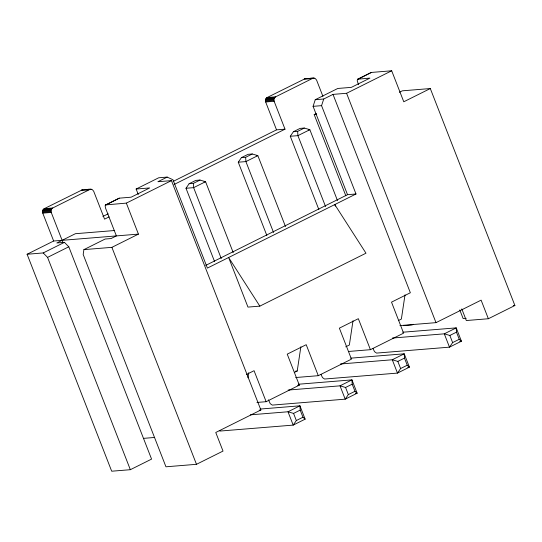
<?xml version="1.0" encoding="UTF-8"?>
<svg xmlns="http://www.w3.org/2000/svg" width="542" height="542" viewBox="0 0 542 542"><rect width="100%" height="100%" fill="white"/><g stroke="black" fill="none" stroke-linecap="round" stroke-linejoin="round"><path stroke-width="0.81" d="M138.278 194.531L136.137 189.036L149.7 187.932L131.13 197.193L119.26 198.162L105.595 204.917L105.148 205.784L105.5 208.013L116.381 235.905L111.069 238.555L105.134 239.036L83.908 249.625L83.177 254.483L165.954 466.798L196.482 464.311L223.013 451.079L215.763 432.482L260.871 409.982L171.448 180.622L157.885 181.726L167.173 177.092L172.966 179.761L207.403 268.094L355.999 193.989L321.562 105.656L323.73 99.017L333.012 94.389L346.582 93.285L391.69 70.785L403.776 101.781L430.307 88.549L514.9 305.512L488.362 318.743L466.316 320.539L461.791 308.92M247.972 377.794L248.724 372.781M294.299 372.462L297.219 371.013L300.864 346.778M353.005 320.776L349.36 345.003L345.708 346.826M405.016 294.841L401.371 319.069L398.356 320.573M105.595 204.917L126.34 203.121L138.427 234.117L53.638 241.014L42.757 213.121L42.513 211.394L43.042 209.774L44.207 208.697L82.079 189.937C85.528 190.804 91.693 186.787 93.691 191.258L104.572 219.151L109.098 216.895M63.035 242.687L51.239 212.43L50.989 210.702L51.517 209.083L52.682 208.006L89.83 189.483L91.32 189.233M314.211 78.075L312.727 78.319L275.573 96.849L274.415 97.926L273.886 99.545L274.13 101.273L285.011 129.165L276.528 129.856L265.655 101.964L265.404 100.236L265.932 98.617L267.098 97.54L304.977 78.773C308.418 79.647 314.584 75.629 316.589 80.101L322.93 96.368M391.69 70.785L371.338 72.445L357.673 79.2L357.205 80.731L358.492 84.62M355.999 193.989L347.524 194.68L313.08 106.34L315.248 99.708L337.802 88.461L351.372 87.357L369.942 78.095L357.673 79.2M214.571 261.556L186.001 188.27L189.138 183.711L195.77 180.405L200.012 180.059L205.567 181.699L233.223 252.619M266.847 235.485L238.27 162.207L241.414 157.641L248.046 154.335L252.287 153.989L257.843 155.629L285.492 226.549M318.852 209.551L290.282 136.266L293.418 131.706L300.058 128.4L304.292 128.054L309.855 129.694L337.503 200.615M250.336 414.84L287.998 411.771L293.195 425.104L305.139 419.149L302.971 417.232L296.338 420.538L293.195 425.104L220.276 431.039L219.266 430.694M288.114 390.064L340.01 385.836L345.207 399.163L357.144 393.207L354.976 391.297L348.343 394.603L345.207 399.163L272.287 405.098L270.214 403.668L268.473 399.813M340.39 363.994L392.279 359.766L397.476 373.092L409.42 367.137L407.252 365.227L400.619 368.533L397.476 373.092L324.556 379.027L322.483 377.598L321.054 374.522M392.394 338.052L444.291 333.831L449.487 347.158L461.425 341.203L459.264 339.285L452.631 342.598L449.487 347.158L376.568 353.093L374.495 351.663L373.059 348.581M136.137 189.036L158.691 177.783L167.173 177.092M105.304 205.262L119.26 198.162M357.388 79.545L371.338 72.445M126.34 203.121L171.448 180.622M114.619 230.513L75.379 233.71L56.808 242.972L64.437 242.349L68.793 246.793L151.57 459.108L130.344 469.697L111.693 471.215L27.1 254.252L53.638 241.014M102.885 216.454L108.17 213.819M173.094 181.441L276.528 129.856M174.029 184.517L285.011 129.165M345.843 195.777L314.197 114.613L316.406 113.508M27.1 254.252L43.211 252.938L64.437 242.349M189.138 183.711L193.379 183.365L200.012 180.059M241.414 157.641L245.655 157.295L252.287 153.989M293.418 131.706L297.66 131.36L304.292 128.054M43.211 252.938L47.567 257.382L68.793 246.793M399.4 92.289L402.327 90.826L430.307 88.549M83.908 249.625L111.889 247.348L138.427 234.117M205.716 265.397L347.524 194.68M259.835 306.135L228.629 257.511L247.965 307.097L259.835 306.135L365.979 253.202L334.773 204.578L335.383 206.15M246.529 374.454L254.062 370.701L266.149 401.697L299.32 385.152L287.233 354.156L306.203 344.692L318.289 375.687L351.46 359.15L339.373 328.154L358.343 318.689L370.43 349.685L403.6 333.147L391.514 302.151L410.355 292.755L333.012 94.389M413.383 324.299L412.056 324.956L403.573 325.647M399.908 325.586L436.005 322.646L481.113 300.146L488.362 318.743M305.139 419.149L299.943 405.816L287.998 411.771L293.561 413.411L300.193 410.104L299.943 405.816L260.6 409.02M355.471 393.343L357.144 393.207L351.948 379.881L340.01 385.836L345.566 387.476L352.198 384.163L351.948 379.881L298.378 384.244M407.74 367.273L409.42 367.137L404.224 353.811L392.279 359.766L397.842 361.406L404.474 358.099L404.224 353.811L350.654 358.174M459.752 341.338L461.425 341.203L456.228 327.876L444.291 333.831L449.846 335.464L456.479 332.158L456.228 327.876L402.659 332.232M304.245 79.01L312.727 78.319M308.019 78.861L311.101 78.61M267.098 97.54L275.573 96.849M266.454 97.987L274.93 97.296M265.932 98.617L274.415 97.926M265.573 99.382L274.056 98.691M265.404 100.236L273.886 99.545M265.431 101.117L273.906 100.426M265.655 101.964L274.13 101.273M315.248 99.708L323.73 99.017M313.08 106.34L321.562 105.656M314.197 114.613L316.697 114.409M308.323 129.816L309.855 129.694L297.91 135.649L290.282 136.266M256.319 155.75L257.843 155.629L245.905 161.584L238.27 162.207M81.354 190.174L89.83 189.483M85.893 189.957L88.976 189.707M204.043 181.821L205.567 181.699L193.63 187.654L186.001 188.27M44.207 208.697L52.682 208.006M43.556 209.144L52.039 208.453M43.042 209.774L51.517 209.083M42.682 210.54L51.158 209.849M42.513 211.394L50.989 210.702M42.533 212.274L51.016 211.583M42.757 213.121L51.239 212.43M513.247 305.647L514.9 305.512M466.228 318.33L463.146 318.581L459.779 309.936M348.642 351.46L370.43 349.685M295.566 371.141L297.219 371.013M295.668 377.53L318.289 375.687M297.639 385.287L299.32 385.152M256.928 402.442L266.149 401.697M259.198 410.118L260.871 409.982M143.63 438.356L154.484 437.469M304.977 78.773L305.735 78.766M82.079 189.937L82.845 189.924M456.479 332.158L459.264 339.285M449.846 335.464L452.631 342.598M346.582 93.285L436.005 322.646M404.474 358.099L407.252 365.227M397.842 361.406L400.619 368.533M325.566 206.563L297.91 135.649L297.66 131.36M352.198 384.163L354.976 391.297M345.566 387.476L348.343 394.603M273.554 232.504L245.905 161.584L245.655 157.295M300.193 410.104L302.971 417.232M293.561 413.411L296.338 420.538M221.278 258.575L193.63 187.654L193.379 183.365M111.889 247.348L196.482 464.311M47.567 257.382L130.344 469.697"/></g></svg>
